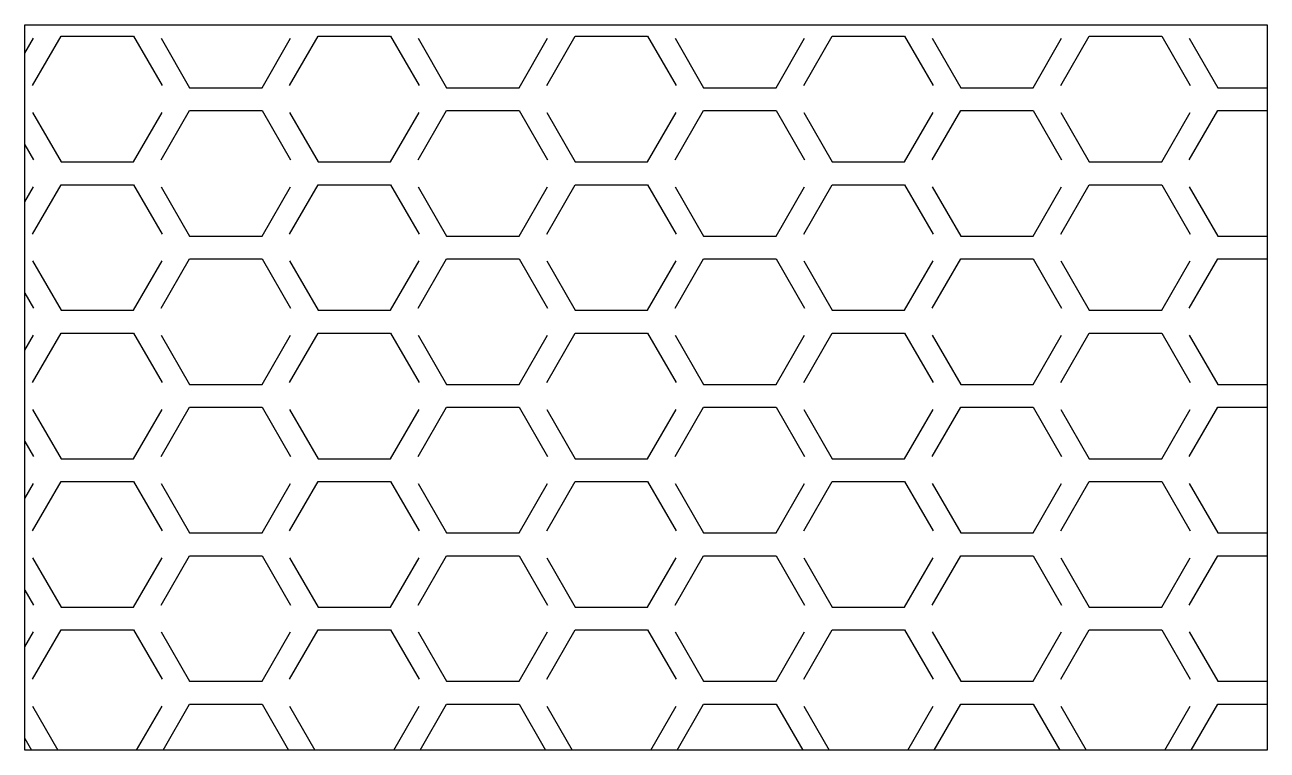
# Model space of a CAD drawing. Header units: millimetres. Extents: x 0 to 120, y 0 to 70.
import ezdxf

# ---------------------------------------------------------------- set-up
doc = ezdxf.new("R2010")
doc.units = ezdxf.units.MM
doc.layers.add('CUT', color=1, linetype='CONTINUOUS')

msp = doc.modelspace()

# ---------------------------------------------------------------- linework, layer by layer
at = {"layer": 'CUT'}
for p, q in [((0, 67.253), (0.836, 68.701)), ((0, 58.4227), (0.836, 56.9747)), ((0, 52.9286), (0.836, 54.3766)), ((0, 44.0983), (0.836, 42.6503)), ((0, 38.6043), (0.836, 40.0523)), ((0, 29.774), (0.836, 28.326)), ((0, 24.2799), (0.836, 25.7279)), ((0, 15.4496), (0.836, 14.0016)), ((0, 9.9555), (0.836, 11.4035)), ((0.75, 4.2414), (3.1988, 0)), ((10.8012, 0), (13.25, 4.2414)), ((25.578, 4.2414), (28.0268, 0)), ((35.6292, 0), (38.078, 4.2414)), ((50.406, 4.2414), (52.8548, 0)), ((60.4572, 0), (62.906, 4.2414)), ((75.234, 4.2414), (77.6828, 0)), ((85.2852, 0), (87.734, 4.2414)), ((100.062, 4.2414), (102.5108, 0)), ((110.1132, 0), (112.562, 4.2414)), ((0, 1.1253), (0.6497, 0))]:
    msp.add_line(p, q, dxfattribs=at)
for points in [[(0, 70), (120, 70), (120, 0), (0, 0), (0, 70)], [(0.75, 64.1369), (3.5, 68.9), (10.5, 68.9), (13.25, 64.1369)], [(13.164, 68.701), (15.914, 63.9378), (22.914, 63.9378), (25.664, 68.701)], [(25.578, 64.1369), (28.328, 68.9), (35.328, 68.9), (38.078, 64.1369)], [(37.992, 68.701), (40.742, 63.9378), (47.742, 63.9378), (50.492, 68.701)], [(50.406, 64.1369), (53.156, 68.9), (60.156, 68.9), (62.906, 64.1369)], [(62.82, 68.701), (65.57, 63.9378), (72.57, 63.9378), (75.32, 68.701)], [(75.234, 64.1369), (77.984, 68.9), (84.984, 68.9), (87.734, 64.1369)], [(87.648, 68.701), (90.398, 63.9378), (97.398, 63.9378), (100.148, 68.701)], [(100.062, 64.1369), (102.812, 68.9), (109.812, 68.9), (112.562, 64.1369)], [(112.476, 68.701), (115.226, 63.9378), (120, 63.9378)], [(0.75, 61.5388), (3.5, 56.7756), (10.5, 56.7756), (13.25, 61.5388)], [(13.164, 56.9747), (15.914, 61.7378), (22.914, 61.7378), (25.664, 56.9747)], [(25.578, 61.5388), (28.328, 56.7756), (35.328, 56.7756), (38.078, 61.5388)], [(37.992, 56.9747), (40.742, 61.7378), (47.742, 61.7378), (50.492, 56.9747)], [(50.406, 61.5388), (53.156, 56.7756), (60.156, 56.7756), (62.906, 61.5388)], [(62.82, 56.9747), (65.57, 61.7378), (72.57, 61.7378), (75.32, 56.9747)], [(75.234, 61.5388), (77.984, 56.7756), (84.984, 56.7756), (87.734, 61.5388)], [(87.648, 56.9747), (90.398, 61.7378), (97.398, 61.7378), (100.148, 56.9747)], [(100.062, 61.5388), (102.812, 56.7756), (109.812, 56.7756), (112.562, 61.5388)], [(112.476, 56.9747), (115.226, 61.7378), (120, 61.7378)], [(0.75, 49.8125), (3.5, 54.5756), (10.5, 54.5756), (13.25, 49.8125)], [(13.164, 54.3766), (15.914, 49.6135), (22.914, 49.6135), (25.664, 54.3766)], [(25.578, 49.8125), (28.328, 54.5756), (35.328, 54.5756), (38.078, 49.8125)], [(37.992, 54.3766), (40.742, 49.6135), (47.742, 49.6135), (50.492, 54.3766)], [(50.406, 49.8125), (53.156, 54.5756), (60.156, 54.5756), (62.906, 49.8125)], [(62.82, 54.3766), (65.57, 49.6135), (72.57, 49.6135), (75.32, 54.3766)], [(75.234, 49.8125), (77.984, 54.5756), (84.984, 54.5756), (87.734, 49.8125)], [(87.648, 54.3766), (90.398, 49.6135), (97.398, 49.6135), (100.148, 54.3766)], [(100.062, 49.8125), (102.812, 54.5756), (109.812, 54.5756), (112.562, 49.8125)], [(112.476, 54.3766), (115.226, 49.6135), (120, 49.6135)], [(0.75, 47.2144), (3.5, 42.4513), (10.5, 42.4513), (13.25, 47.2144)], [(13.164, 42.6503), (15.914, 47.4135), (22.914, 47.4135), (25.664, 42.6503)], [(25.578, 47.2144), (28.328, 42.4513), (35.328, 42.4513), (38.078, 47.2144)], [(37.992, 42.6503), (40.742, 47.4135), (47.742, 47.4135), (50.492, 42.6503)], [(50.406, 47.2144), (53.156, 42.4513), (60.156, 42.4513), (62.906, 47.2144)], [(62.82, 42.6503), (65.57, 47.4135), (72.57, 47.4135), (75.32, 42.6503)], [(75.234, 47.2144), (77.984, 42.4513), (84.984, 42.4513), (87.734, 47.2144)], [(87.648, 42.6503), (90.398, 47.4135), (97.398, 47.4135), (100.148, 42.6503)], [(100.062, 47.2144), (102.812, 42.4513), (109.812, 42.4513), (112.562, 47.2144)], [(112.476, 42.6503), (115.226, 47.4135), (120, 47.4135)], [(0.75, 35.4881), (3.5, 40.2513), (10.5, 40.2513), (13.25, 35.4881)], [(13.164, 40.0523), (15.914, 35.2891), (22.914, 35.2891), (25.664, 40.0523)], [(25.578, 35.4881), (28.328, 40.2513), (35.328, 40.2513), (38.078, 35.4881)], [(37.992, 40.0523), (40.742, 35.2891), (47.742, 35.2891), (50.492, 40.0523)], [(50.406, 35.4881), (53.156, 40.2513), (60.156, 40.2513), (62.906, 35.4881)], [(62.82, 40.0523), (65.57, 35.2891), (72.57, 35.2891), (75.32, 40.0523)], [(75.234, 35.4881), (77.984, 40.2513), (84.984, 40.2513), (87.734, 35.4881)], [(87.648, 40.0523), (90.398, 35.2891), (97.398, 35.2891), (100.148, 40.0523)], [(100.062, 35.4881), (102.812, 40.2513), (109.812, 40.2513), (112.562, 35.4881)], [(112.476, 40.0523), (115.226, 35.2891), (120, 35.2891)], [(0.75, 32.8901), (3.5, 28.1269), (10.5, 28.1269), (13.25, 32.8901)], [(13.164, 28.326), (15.914, 33.0891), (22.914, 33.0891), (25.664, 28.326)], [(25.578, 32.8901), (28.328, 28.1269), (35.328, 28.1269), (38.078, 32.8901)], [(37.992, 28.326), (40.742, 33.0891), (47.742, 33.0891), (50.492, 28.326)], [(50.406, 32.8901), (53.156, 28.1269), (60.156, 28.1269), (62.906, 32.8901)], [(62.82, 28.326), (65.57, 33.0891), (72.57, 33.0891), (75.32, 28.326)], [(75.234, 32.8901), (77.984, 28.1269), (84.984, 28.1269), (87.734, 32.8901)], [(87.648, 28.326), (90.398, 33.0891), (97.398, 33.0891), (100.148, 28.326)], [(100.062, 32.8901), (102.812, 28.1269), (109.812, 28.1269), (112.562, 32.8901)], [(112.476, 28.326), (115.226, 33.0891), (120, 33.0891)], [(0.75, 21.1638), (3.5, 25.9269), (10.5, 25.9269), (13.25, 21.1638)], [(13.164, 25.7279), (15.914, 20.9648), (22.914, 20.9648), (25.664, 25.7279)], [(25.578, 21.1638), (28.328, 25.9269), (35.328, 25.9269), (38.078, 21.1638)], [(37.992, 25.7279), (40.742, 20.9648), (47.742, 20.9648), (50.492, 25.7279)], [(50.406, 21.1638), (53.156, 25.9269), (60.156, 25.9269), (62.906, 21.1638)], [(62.82, 25.7279), (65.57, 20.9648), (72.57, 20.9648), (75.32, 25.7279)], [(75.234, 21.1638), (77.984, 25.9269), (84.984, 25.9269), (87.734, 21.1638)], [(87.648, 25.7279), (90.398, 20.9648), (97.398, 20.9648), (100.148, 25.7279)], [(100.062, 21.1638), (102.812, 25.9269), (109.812, 25.9269), (112.562, 21.1638)], [(112.476, 25.7279), (115.226, 20.9648), (120, 20.9648)], [(0.75, 18.5657), (3.5, 13.8026), (10.5, 13.8026), (13.25, 18.5657)], [(13.164, 14.0016), (15.914, 18.7648), (22.914, 18.7648), (25.664, 14.0016)], [(25.578, 18.5657), (28.328, 13.8026), (35.328, 13.8026), (38.078, 18.5657)], [(37.992, 14.0016), (40.742, 18.7648), (47.742, 18.7648), (50.492, 14.0016)], [(50.406, 18.5657), (53.156, 13.8026), (60.156, 13.8026), (62.906, 18.5657)], [(62.82, 14.0016), (65.57, 18.7648), (72.57, 18.7648), (75.32, 14.0016)], [(75.234, 18.5657), (77.984, 13.8026), (84.984, 13.8026), (87.734, 18.5657)], [(87.648, 14.0016), (90.398, 18.7648), (97.398, 18.7648), (100.148, 14.0016)], [(100.062, 18.5657), (102.812, 13.8026), (109.812, 13.8026), (112.562, 18.5657)], [(112.476, 14.0016), (115.226, 18.7648), (120, 18.7648)], [(0.75, 6.8394), (3.5, 11.6026), (10.5, 11.6026), (13.25, 6.8394)], [(13.164, 11.4035), (15.914, 6.6404), (22.914, 6.6404), (25.664, 11.4035)], [(25.578, 6.8394), (28.328, 11.6026), (35.328, 11.6026), (38.078, 6.8394)], [(37.992, 11.4035), (40.742, 6.6404), (47.742, 6.6404), (50.492, 11.4035)], [(50.406, 6.8394), (53.156, 11.6026), (60.156, 11.6026), (62.906, 6.8394)], [(62.82, 11.4035), (65.57, 6.6404), (72.57, 6.6404), (75.32, 11.4035)], [(75.234, 6.8394), (77.984, 11.6026), (84.984, 11.6026), (87.734, 6.8394)], [(87.648, 11.4035), (90.398, 6.6404), (97.398, 6.6404), (100.148, 11.4035)], [(100.062, 6.8394), (102.812, 11.6026), (109.812, 11.6026), (112.562, 6.8394)], [(112.476, 11.4035), (115.226, 6.6404), (120, 6.6404)], [(13.3503, 0), (15.914, 4.4404), (22.914, 4.4404), (25.4777, 0)], [(38.1783, 0), (40.742, 4.4404), (47.742, 4.4404), (50.3057, 0)], [(63.0063, 0), (65.57, 4.4404), (72.57, 4.4404), (75.1337, 0)], [(87.8343, 0), (90.398, 4.4404), (97.398, 4.4404), (99.9617, 0)], [(112.6623, 0), (115.226, 4.4404), (120, 4.4404)]]:
    msp.add_lwpolyline(points, dxfattribs=at)

doc.saveas('drawing.dxf')
